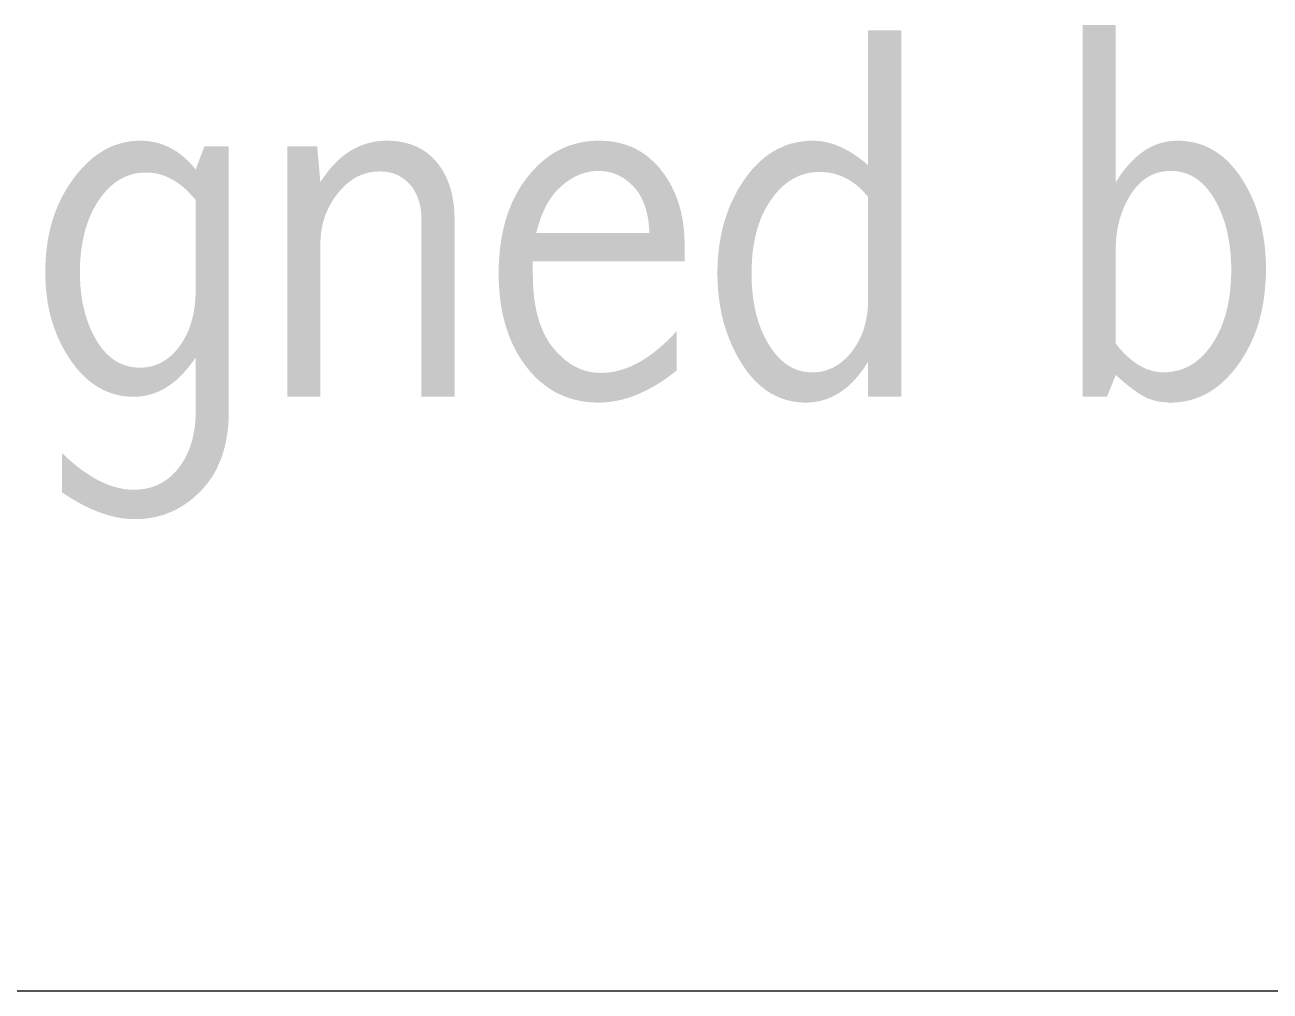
# Model space of a CAD drawing. Header units: millimetres. Extents: x -748 to -601, y -77 to -13.
# Drawn here: x -658.19 to -646.16, y -77.07 to -67.74 of the extents above; entities that cross this region are included whole.
import ezdxf

# ---------------------------------------------------------------- set-up
doc = ezdxf.new("R2010")
doc.units = ezdxf.units.MM
doc.header["$MEASUREMENT"] = 0
doc.layers.add('Cut', color=178, linetype='Continuous', true_color=0x000000)
doc.layers.add('Raster', color=178, linetype='Continuous', true_color=0x000000)

msp = doc.modelspace()

# ---------------------------------------------------------------- hatches: boundary and pattern name
at = {"layer": 'Raster', "true_color": 0x1c1c1b, "extrusion": (0, 0, -1)}
h = msp.add_hatch(color=179, dxfattribs=at)
h.paths.add_polyline_path([(650.042, -67.797), (649.722, -67.797), (649.722, -67.797), (649.722, -71.334), (649.722, -71.334), (650.042, -71.334), (650.042, -71.334), (650.042, -70.995), (650.057, -71.019), (650.072, -71.042), (650.087, -71.065), (650.103, -71.087), (650.119, -71.108), (650.136, -71.129), (650.152, -71.149), (650.169, -71.168), (650.186, -71.186), (650.203, -71.203), (650.221, -71.22), (650.238, -71.236), (650.257, -71.251), (650.275, -71.265), (650.293, -71.278), (650.312, -71.291), (650.331, -71.303), (650.341, -71.309), (650.35, -71.314), (650.36, -71.32), (650.37, -71.325), (650.38, -71.33), (650.39, -71.334), (650.399, -71.339), (650.409, -71.343), (650.419, -71.347), (650.43, -71.351), (650.44, -71.355), (650.45, -71.359), (650.46, -71.362), (650.471, -71.365), (650.481, -71.368), (650.491, -71.371), (650.502, -71.374), (650.512, -71.376), (650.523, -71.378), (650.534, -71.38), (650.544, -71.382), (650.555, -71.384), (650.566, -71.385), (650.577, -71.387), (650.588, -71.388), (650.599, -71.388), (650.61, -71.389), (650.621, -71.39), (650.644, -71.39), (650.667, -71.39), (650.691, -71.389), (650.714, -71.387), (650.737, -71.384), (650.759, -71.381), (650.781, -71.377), (650.803, -71.372), (650.825, -71.367), (650.836, -71.364), (650.847, -71.36), (650.857, -71.357), (650.868, -71.353), (650.878, -71.35), (650.889, -71.346), (650.899, -71.342), (650.909, -71.337), (650.919, -71.333), (650.929, -71.328), (650.939, -71.323), (650.949, -71.318), (650.969, -71.308), (650.989, -71.297), (651.008, -71.284), (651.027, -71.272), (651.045, -71.258), (651.063, -71.244), (651.081, -71.229), (651.099, -71.213), (651.117, -71.197), (651.134, -71.18), (651.151, -71.162), (651.167, -71.143), (651.184, -71.124), (651.2, -71.104), (651.215, -71.083), (651.231, -71.061), (651.246, -71.039), (651.261, -71.016), (651.275, -70.993), (651.29, -70.969), (651.303, -70.945), (651.316, -70.921), (651.329, -70.896), (651.341, -70.872), (651.353, -70.847), (651.364, -70.821), (651.375, -70.796), (651.386, -70.77), (651.395, -70.744), (651.405, -70.718), (651.414, -70.692), (651.422, -70.665), (651.431, -70.638), (651.438, -70.611), (651.445, -70.584), (651.452, -70.556), (651.458, -70.529), (651.464, -70.501), (651.474, -70.444), (651.482, -70.386), (651.489, -70.327), (651.493, -70.267), (651.496, -70.207), (651.497, -70.145), (651.496, -70.079), (651.493, -70.014), (651.488, -69.951), (651.481, -69.889), (651.477, -69.858), (651.472, -69.827), (651.466, -69.797), (651.461, -69.768), (651.454, -69.738), (651.447, -69.709), (651.44, -69.68), (651.432, -69.652), (651.424, -69.624), (651.415, -69.596), (651.405, -69.568), (651.395, -69.541), (651.385, -69.514), (651.374, -69.487), (651.363, -69.461), (651.351, -69.435), (651.338, -69.409), (651.325, -69.383), (651.312, -69.358), (651.298, -69.333), (651.283, -69.309), (651.268, -69.285), (651.253, -69.261), (651.237, -69.237), (651.22, -69.214), (651.204, -69.192), (651.187, -69.17), (651.17, -69.149), (651.152, -69.129), (651.134, -69.11), (651.116, -69.091), (651.098, -69.073), (651.079, -69.056), (651.06, -69.039), (651.041, -69.023), (651.022, -69.008), (651.002, -68.994), (650.982, -68.981), (650.962, -68.968), (650.941, -68.956), (650.92, -68.944), (650.899, -68.934), (650.878, -68.924), (650.856, -68.915), (650.834, -68.906), (650.812, -68.898), (650.79, -68.891), (650.767, -68.885), (650.744, -68.88), (650.721, -68.875), (650.697, -68.871), (650.673, -68.868), (650.649, -68.865), (650.625, -68.863), (650.6, -68.862), (650.575, -68.862), (650.559, -68.862), (650.543, -68.863), (650.526, -68.864), (650.51, -68.865), (650.494, -68.867), (650.477, -68.87), (650.461, -68.873), (650.444, -68.876), (650.428, -68.88), (650.412, -68.885), (650.395, -68.889), (650.379, -68.895), (650.362, -68.9), (650.345, -68.906), (650.329, -68.913), (650.312, -68.92), (650.295, -68.928), (650.279, -68.936), (650.262, -68.944), (650.245, -68.953), (650.228, -68.962), (650.212, -68.972), (650.195, -68.983), (650.178, -68.994), (650.161, -69.005), (650.144, -69.017), (650.11, -69.042), (650.076, -69.069), (650.042, -69.097), (650.042, -69.097)], flags=0)
h.paths.add_polyline_path([(650.042, -69.404), (650.054, -69.389), (650.067, -69.375), (650.079, -69.361), (650.092, -69.347), (650.105, -69.334), (650.118, -69.322), (650.131, -69.31), (650.145, -69.298), (650.158, -69.287), (650.172, -69.277), (650.186, -69.266), (650.2, -69.257), (650.214, -69.248), (650.228, -69.239), (650.243, -69.231), (650.257, -69.223), (650.272, -69.216), (650.287, -69.209), (650.301, -69.203), (650.317, -69.197), (650.332, -69.192), (650.347, -69.187), (650.363, -69.182), (650.379, -69.178), (650.395, -69.175), (650.411, -69.172), (650.427, -69.169), (650.443, -69.167), (650.46, -69.166), (650.477, -69.164), (650.494, -69.164), (650.511, -69.163), (650.528, -69.164), (650.545, -69.165), (650.563, -69.166), (650.58, -69.168), (650.596, -69.17), (650.613, -69.173), (650.629, -69.176), (650.646, -69.18), (650.662, -69.185), (650.677, -69.19), (650.693, -69.195), (650.709, -69.201), (650.724, -69.208), (650.739, -69.215), (650.754, -69.223), (650.769, -69.231), (650.783, -69.239), (650.798, -69.249), (650.812, -69.258), (650.826, -69.269), (650.84, -69.279), (650.853, -69.291), (650.867, -69.302), (650.88, -69.315), (650.893, -69.328), (650.906, -69.341), (650.919, -69.355), (650.931, -69.369), (650.944, -69.384), (650.956, -69.4), (650.968, -69.416), (650.98, -69.432), (650.991, -69.449), (651.003, -69.467), (651.013, -69.484), (651.024, -69.502), (651.034, -69.521), (651.044, -69.539), (651.053, -69.558), (651.062, -69.578), (651.071, -69.597), (651.079, -69.617), (651.087, -69.638), (651.094, -69.658), (651.101, -69.679), (651.108, -69.701), (651.114, -69.722), (651.121, -69.744), (651.126, -69.767), (651.132, -69.789), (651.136, -69.812), (651.141, -69.836), (651.149, -69.883), (651.156, -69.933), (651.161, -69.983), (651.164, -70.035), (651.167, -70.088), (651.167, -70.142), (651.167, -70.194), (651.165, -70.244), (651.162, -70.293), (651.157, -70.34), (651.151, -70.387), (651.144, -70.433), (651.136, -70.477), (651.126, -70.52), (651.121, -70.542), (651.115, -70.563), (651.109, -70.583), (651.103, -70.604), (651.096, -70.624), (651.09, -70.644), (651.082, -70.663), (651.075, -70.683), (651.067, -70.702), (651.059, -70.72), (651.05, -70.739), (651.041, -70.757), (651.032, -70.775), (651.023, -70.793), (651.013, -70.81), (651.003, -70.827), (650.992, -70.844), (650.982, -70.86), (650.971, -70.876), (650.96, -70.891), (650.949, -70.905), (650.938, -70.919), (650.926, -70.933), (650.915, -70.946), (650.903, -70.958), (650.891, -70.97), (650.879, -70.982), (650.866, -70.993), (650.854, -71.003), (650.841, -71.013), (650.828, -71.022), (650.815, -71.031), (650.808, -71.035), (650.802, -71.039), (650.795, -71.043), (650.788, -71.047), (650.782, -71.05), (650.775, -71.054), (650.768, -71.057), (650.761, -71.06), (650.754, -71.063), (650.747, -71.066), (650.74, -71.069), (650.733, -71.072), (650.726, -71.075), (650.719, -71.077), (650.711, -71.079), (650.704, -71.082), (650.697, -71.084), (650.689, -71.086), (650.682, -71.087), (650.675, -71.089), (650.667, -71.091), (650.659, -71.092), (650.652, -71.093), (650.644, -71.094), (650.637, -71.095), (650.629, -71.096), (650.613, -71.097), (650.598, -71.098), (650.582, -71.099), (650.568, -71.098), (650.554, -71.098), (650.54, -71.097), (650.526, -71.095), (650.513, -71.094), (650.499, -71.092), (650.486, -71.089), (650.473, -71.086), (650.46, -71.083), (650.447, -71.079), (650.435, -71.075), (650.422, -71.07), (650.41, -71.066), (650.397, -71.06), (650.385, -71.055), (650.373, -71.049), (650.361, -71.042), (650.349, -71.035), (650.338, -71.028), (650.326, -71.02), (650.315, -71.012), (650.304, -71.004), (650.293, -70.995), (650.282, -70.986), (650.271, -70.976), (650.26, -70.966), (650.25, -70.956), (650.239, -70.945), (650.229, -70.934), (650.219, -70.923), (650.209, -70.911), (650.199, -70.898), (650.189, -70.886), (650.18, -70.873), (650.171, -70.86), (650.162, -70.846), (650.153, -70.833), (650.145, -70.819), (650.137, -70.805), (650.13, -70.791), (650.123, -70.777), (650.116, -70.763), (650.109, -70.748), (650.103, -70.733), (650.097, -70.718), (650.091, -70.703), (650.086, -70.687), (650.081, -70.671), (650.076, -70.655), (650.072, -70.639), (650.068, -70.623), (650.064, -70.606), (650.06, -70.589), (650.057, -70.572), (650.054, -70.555), (650.051, -70.538), (650.049, -70.52), (650.047, -70.502), (650.045, -70.484), (650.044, -70.466), (650.042, -70.429), (650.042, -70.391), (650.042, -70.391)], flags=0)
h = msp.add_hatch(color=179, dxfattribs=at)
h.paths.add_polyline_path([(647.65, -67.743), (647.65, -69.265), (647.635, -69.24), (647.619, -69.216), (647.603, -69.193), (647.588, -69.17), (647.571, -69.149), (647.555, -69.128), (647.538, -69.108), (647.522, -69.089), (647.505, -69.07), (647.487, -69.052), (647.47, -69.035), (647.452, -69.019), (647.434, -69.004), (647.416, -68.989), (647.398, -68.976), (647.379, -68.963), (647.36, -68.95), (647.351, -68.944), (647.341, -68.939), (647.332, -68.933), (647.322, -68.928), (647.313, -68.923), (647.303, -68.918), (647.293, -68.914), (647.283, -68.909), (647.274, -68.905), (647.264, -68.901), (647.254, -68.897), (647.244, -68.894), (647.234, -68.89), (647.224, -68.887), (647.213, -68.884), (647.203, -68.881), (647.193, -68.878), (647.183, -68.876), (647.172, -68.874), (647.162, -68.872), (647.151, -68.87), (647.141, -68.868), (647.13, -68.867), (647.12, -68.865), (647.109, -68.864), (647.098, -68.863), (647.088, -68.863), (647.077, -68.862), (647.066, -68.862), (647.055, -68.862), (647.031, -68.862), (647.008, -68.863), (646.985, -68.865), (646.962, -68.867), (646.939, -68.871), (646.917, -68.874), (646.895, -68.879), (646.873, -68.884), (646.852, -68.89), (646.83, -68.897), (646.81, -68.904), (646.789, -68.913), (646.769, -68.921), (646.748, -68.931), (646.729, -68.941), (646.709, -68.952), (646.69, -68.964), (646.671, -68.976), (646.652, -68.989), (646.634, -69.003), (646.616, -69.017), (646.598, -69.033), (646.581, -69.048), (646.564, -69.065), (646.547, -69.082), (646.53, -69.1), (646.514, -69.119), (646.498, -69.138), (646.482, -69.158), (646.466, -69.179), (646.451, -69.201), (646.436, -69.223), (646.422, -69.246), (646.407, -69.269), (646.394, -69.292), (646.381, -69.316), (646.368, -69.34), (646.356, -69.364), (646.344, -69.388), (646.333, -69.413), (646.322, -69.438), (646.311, -69.464), (646.301, -69.489), (646.292, -69.515), (646.283, -69.542), (646.274, -69.568), (646.266, -69.595), (646.259, -69.622), (646.251, -69.65), (646.245, -69.677), (646.238, -69.705), (646.233, -69.734), (646.223, -69.791), (646.214, -69.85), (646.208, -69.91), (646.203, -69.971), (646.2, -70.033), (646.199, -70.097), (646.2, -70.165), (646.204, -70.233), (646.209, -70.298), (646.216, -70.363), (646.22, -70.394), (646.225, -70.426), (646.231, -70.457), (646.237, -70.487), (646.243, -70.517), (646.25, -70.547), (646.258, -70.577), (646.266, -70.606), (646.274, -70.634), (646.284, -70.663), (646.293, -70.691), (646.303, -70.718), (646.314, -70.746), (646.325, -70.772), (646.337, -70.799), (646.349, -70.825), (646.362, -70.851), (646.375, -70.876), (646.389, -70.901), (646.403, -70.926), (646.418, -70.95), (646.433, -70.974), (646.449, -70.998), (646.465, -71.021), (646.482, -71.044), (646.499, -71.066), (646.516, -71.087), (646.534, -71.108), (646.551, -71.128), (646.569, -71.147), (646.587, -71.165), (646.606, -71.183), (646.624, -71.2), (646.643, -71.216), (646.662, -71.231), (646.682, -71.246), (646.701, -71.26), (646.721, -71.273), (646.741, -71.286), (646.761, -71.298), (646.782, -71.309), (646.803, -71.319), (646.824, -71.329), (646.845, -71.338), (646.866, -71.346), (646.888, -71.354), (646.91, -71.361), (646.932, -71.367), (646.955, -71.372), (646.977, -71.377), (647, -71.381), (647.023, -71.384), (647.047, -71.387), (647.07, -71.389), (647.094, -71.39), (647.118, -71.39), (647.137, -71.39), (647.154, -71.389), (647.172, -71.388), (647.189, -71.386), (647.206, -71.385), (647.223, -71.382), (647.239, -71.379), (647.255, -71.376), (647.271, -71.372), (647.287, -71.368), (647.302, -71.363), (647.317, -71.358), (647.331, -71.353), (647.345, -71.347), (647.359, -71.34), (647.366, -71.337), (647.373, -71.334), (647.387, -71.326), (647.401, -71.318), (647.415, -71.309), (647.431, -71.299), (647.446, -71.289), (647.462, -71.278), (647.496, -71.253), (647.532, -71.225), (647.569, -71.194), (647.609, -71.16), (647.65, -71.124), (647.65, -71.124), (647.734, -71.334), (647.734, -71.334), (647.97, -71.334), (647.97, -71.334), (647.97, -67.743), (647.97, -67.743)], flags=0)
h.paths.add_polyline_path([(647.65, -70.821), (647.636, -70.838), (647.623, -70.855), (647.609, -70.871), (647.595, -70.886), (647.581, -70.901), (647.568, -70.915), (647.554, -70.929), (647.54, -70.942), (647.526, -70.955), (647.512, -70.967), (647.497, -70.978), (647.483, -70.989), (647.469, -71), (647.455, -71.01), (647.441, -71.02), (647.426, -71.029), (647.412, -71.037), (647.397, -71.045), (647.383, -71.052), (647.368, -71.059), (647.354, -71.066), (647.339, -71.071), (647.324, -71.076), (647.309, -71.081), (647.302, -71.083), (647.295, -71.085), (647.287, -71.087), (647.28, -71.089), (647.272, -71.09), (647.265, -71.092), (647.257, -71.093), (647.25, -71.094), (647.242, -71.095), (647.235, -71.096), (647.227, -71.097), (647.22, -71.097), (647.212, -71.098), (647.205, -71.098), (647.197, -71.098), (647.19, -71.099), (647.172, -71.098), (647.154, -71.097), (647.136, -71.096), (647.119, -71.094), (647.102, -71.092), (647.085, -71.089), (647.068, -71.085), (647.052, -71.081), (647.036, -71.077), (647.02, -71.072), (647.004, -71.066), (646.988, -71.06), (646.973, -71.053), (646.957, -71.046), (646.942, -71.038), (646.927, -71.03), (646.913, -71.021), (646.898, -71.012), (646.884, -71.002), (646.87, -70.991), (646.856, -70.98), (646.843, -70.969), (646.829, -70.957), (646.816, -70.944), (646.803, -70.931), (646.79, -70.917), (646.778, -70.903), (646.765, -70.888), (646.753, -70.873), (646.741, -70.857), (646.729, -70.841), (646.718, -70.824), (646.706, -70.807), (646.696, -70.789), (646.685, -70.771), (646.675, -70.753), (646.665, -70.734), (646.655, -70.715), (646.646, -70.696), (646.637, -70.676), (646.629, -70.656), (646.621, -70.636), (646.613, -70.615), (646.606, -70.594), (646.599, -70.573), (646.592, -70.552), (646.586, -70.53), (646.58, -70.507), (646.575, -70.485), (646.569, -70.462), (646.56, -70.415), (646.552, -70.367), (646.546, -70.318), (646.541, -70.267), (646.537, -70.215), (646.535, -70.162), (646.534, -70.107), (646.535, -70.058), (646.537, -70.009), (646.54, -69.962), (646.544, -69.915), (646.55, -69.869), (646.557, -69.825), (646.565, -69.781), (646.574, -69.738), (646.585, -69.696), (646.596, -69.656), (646.603, -69.635), (646.61, -69.616), (646.617, -69.596), (646.624, -69.577), (646.631, -69.558), (646.639, -69.539), (646.648, -69.52), (646.656, -69.502), (646.665, -69.483), (646.674, -69.466), (646.684, -69.448), (646.694, -69.43), (646.704, -69.413), (646.714, -69.397), (646.724, -69.381), (646.735, -69.366), (646.746, -69.351), (646.757, -69.336), (646.768, -69.323), (646.78, -69.309), (646.792, -69.297), (646.804, -69.284), (646.816, -69.273), (646.828, -69.262), (646.841, -69.251), (646.853, -69.241), (646.866, -69.232), (646.873, -69.227), (646.88, -69.223), (646.886, -69.219), (646.893, -69.214), (646.9, -69.21), (646.907, -69.207), (646.913, -69.203), (646.92, -69.199), (646.927, -69.196), (646.934, -69.192), (646.941, -69.189), (646.949, -69.186), (646.956, -69.183), (646.963, -69.181), (646.97, -69.178), (646.978, -69.175), (646.985, -69.173), (646.992, -69.171), (647, -69.169), (647.008, -69.167), (647.015, -69.165), (647.023, -69.163), (647.03, -69.162), (647.038, -69.16), (647.046, -69.159), (647.054, -69.158), (647.062, -69.157), (647.07, -69.156), (647.086, -69.155), (647.102, -69.154), (647.119, -69.153), (647.134, -69.154), (647.148, -69.154), (647.163, -69.155), (647.177, -69.157), (647.192, -69.159), (647.206, -69.161), (647.219, -69.164), (647.233, -69.168), (647.246, -69.171), (647.26, -69.176), (647.273, -69.18), (647.286, -69.185), (647.298, -69.191), (647.311, -69.197), (647.323, -69.203), (647.335, -69.21), (647.347, -69.218), (647.359, -69.225), (647.371, -69.234), (647.382, -69.242), (647.393, -69.251), (647.404, -69.261), (647.415, -69.271), (647.426, -69.281), (647.436, -69.292), (647.447, -69.304), (647.457, -69.315), (647.467, -69.328), (647.476, -69.34), (647.486, -69.353), (647.495, -69.367), (647.505, -69.381), (647.514, -69.395), (647.522, -69.41), (647.531, -69.424), (647.539, -69.439), (647.547, -69.454), (647.554, -69.469), (647.561, -69.484), (647.568, -69.5), (647.575, -69.515), (647.581, -69.531), (647.587, -69.547), (647.593, -69.563), (647.599, -69.579), (647.604, -69.595), (647.609, -69.611), (647.614, -69.628), (647.618, -69.645), (647.622, -69.662), (647.626, -69.679), (647.63, -69.696), (647.636, -69.731), (647.641, -69.766), (647.645, -69.802), (647.648, -69.839), (647.649, -69.876), (647.65, -69.914), (647.65, -69.914)], flags=0)
h = msp.add_hatch(color=179, dxfattribs=at)
h.paths.add_polyline_path([(656.453, -68.917), (656.217, -68.917), (656.217, -68.918), (656.217, -71.474), (656.218, -71.534), (656.219, -71.564), (656.221, -71.593), (656.223, -71.622), (656.226, -71.65), (656.23, -71.678), (656.233, -71.705), (656.238, -71.732), (656.243, -71.759), (656.248, -71.785), (656.254, -71.811), (656.261, -71.836), (656.268, -71.861), (656.275, -71.886), (656.283, -71.91), (656.292, -71.934), (656.301, -71.957), (656.311, -71.98), (656.321, -72.002), (656.331, -72.025), (656.343, -72.046), (656.354, -72.067), (656.366, -72.088), (656.379, -72.109), (656.392, -72.129), (656.406, -72.148), (656.421, -72.167), (656.435, -72.186), (656.451, -72.204), (656.467, -72.222), (656.483, -72.24), (656.5, -72.257), (656.517, -72.273), (656.534, -72.289), (656.551, -72.305), (656.569, -72.319), (656.587, -72.334), (656.605, -72.348), (656.623, -72.361), (656.641, -72.373), (656.66, -72.386), (656.679, -72.397), (656.698, -72.408), (656.717, -72.419), (656.736, -72.429), (656.756, -72.438), (656.776, -72.447), (656.796, -72.455), (656.816, -72.463), (656.837, -72.471), (656.857, -72.477), (656.878, -72.483), (656.899, -72.489), (656.921, -72.494), (656.942, -72.499), (656.964, -72.503), (656.986, -72.506), (657.008, -72.509), (657.031, -72.512), (657.053, -72.514), (657.076, -72.515), (657.099, -72.516), (657.122, -72.516), (657.143, -72.516), (657.163, -72.515), (657.184, -72.514), (657.205, -72.512), (657.226, -72.51), (657.247, -72.507), (657.268, -72.504), (657.289, -72.5), (657.31, -72.496), (657.331, -72.491), (657.353, -72.486), (657.375, -72.48), (657.396, -72.473), (657.418, -72.467), (657.44, -72.459), (657.462, -72.451), (657.484, -72.443), (657.506, -72.434), (657.528, -72.425), (657.551, -72.415), (657.596, -72.394), (657.641, -72.371), (657.687, -72.345), (657.733, -72.318), (657.78, -72.289), (657.827, -72.258), (657.827, -72.258), (657.827, -71.879), (657.781, -71.922), (657.736, -71.962), (657.691, -71.999), (657.668, -72.017), (657.646, -72.034), (657.624, -72.05), (657.601, -72.065), (657.579, -72.08), (657.557, -72.094), (657.535, -72.108), (657.514, -72.121), (657.492, -72.133), (657.47, -72.144), (657.449, -72.155), (657.427, -72.165), (657.406, -72.174), (657.384, -72.183), (657.363, -72.19), (657.342, -72.198), (657.321, -72.204), (657.3, -72.21), (657.279, -72.215), (657.258, -72.22), (657.237, -72.224), (657.216, -72.227), (657.196, -72.229), (657.175, -72.231), (657.155, -72.232), (657.135, -72.232), (657.118, -72.232), (657.101, -72.231), (657.085, -72.23), (657.069, -72.229), (657.053, -72.227), (657.038, -72.225), (657.022, -72.222), (657.007, -72.219), (656.992, -72.215), (656.977, -72.212), (656.962, -72.207), (656.948, -72.202), (656.934, -72.197), (656.919, -72.192), (656.906, -72.186), (656.892, -72.179), (656.879, -72.173), (656.865, -72.165), (656.852, -72.158), (656.839, -72.15), (656.827, -72.141), (656.814, -72.133), (656.802, -72.123), (656.79, -72.114), (656.778, -72.104), (656.767, -72.093), (656.755, -72.082), (656.744, -72.071), (656.733, -72.059), (656.722, -72.047), (656.712, -72.034), (656.701, -72.022), (656.691, -72.008), (656.681, -71.995), (656.672, -71.981), (656.663, -71.967), (656.654, -71.953), (656.645, -71.938), (656.637, -71.923), (656.629, -71.908), (656.622, -71.893), (656.614, -71.878), (656.607, -71.862), (656.601, -71.846), (656.595, -71.83), (656.589, -71.813), (656.583, -71.796), (656.578, -71.779), (656.573, -71.762), (656.568, -71.745), (656.564, -71.727), (656.56, -71.709), (656.556, -71.691), (656.552, -71.672), (656.549, -71.654), (656.547, -71.635), (656.544, -71.615), (656.542, -71.596), (656.539, -71.556), (656.537, -71.515), (656.536, -71.474), (656.536, -71.474), (656.536, -70.954), (656.552, -70.977), (656.568, -71), (656.585, -71.022), (656.601, -71.043), (656.618, -71.064), (656.635, -71.083), (656.652, -71.102), (656.669, -71.12), (656.686, -71.138), (656.704, -71.155), (656.721, -71.171), (656.739, -71.186), (656.757, -71.2), (656.776, -71.214), (656.794, -71.227), (656.813, -71.239), (656.831, -71.251), (656.85, -71.262), (656.87, -71.272), (656.889, -71.281), (656.899, -71.285), (656.908, -71.289), (656.918, -71.293), (656.928, -71.297), (656.938, -71.301), (656.948, -71.304), (656.958, -71.308), (656.968, -71.311), (656.978, -71.313), (656.988, -71.316), (656.998, -71.319), (657.009, -71.321), (657.019, -71.323), (657.029, -71.325), (657.039, -71.327), (657.05, -71.328), (657.06, -71.33), (657.071, -71.331), (657.081, -71.332), (657.092, -71.333), (657.103, -71.333), (657.113, -71.334), (657.135, -71.334), (657.158, -71.334), (657.18, -71.333), (657.203, -71.331), (657.225, -71.329), (657.247, -71.326), (657.268, -71.322), (657.29, -71.317), (657.311, -71.312), (657.332, -71.306), (657.352, -71.3), (657.373, -71.292), (657.393, -71.284), (657.413, -71.276), (657.433, -71.266), (657.452, -71.256), (657.471, -71.246), (657.49, -71.234), (657.509, -71.222), (657.528, -71.209), (657.546, -71.196), (657.564, -71.182), (657.582, -71.167), (657.599, -71.151), (657.616, -71.135), (657.633, -71.118), (657.65, -71.1), (657.667, -71.082), (657.683, -71.063), (657.699, -71.043), (657.715, -71.022), (657.731, -71.001), (657.746, -70.979), (657.761, -70.957), (657.775, -70.934), (657.789, -70.912), (657.803, -70.888), (657.816, -70.865), (657.829, -70.841), (657.841, -70.817), (657.852, -70.793), (657.864, -70.769), (657.874, -70.744), (657.885, -70.719), (657.894, -70.693), (657.904, -70.668), (657.912, -70.642), (657.921, -70.616), (657.929, -70.589), (657.936, -70.563), (657.943, -70.536), (657.949, -70.509), (657.955, -70.481), (657.961, -70.453), (657.966, -70.425), (657.97, -70.397), (657.974, -70.368), (657.981, -70.31), (657.986, -70.251), (657.988, -70.191), (657.989, -70.13), (657.988, -70.064), (657.985, -69.999), (657.98, -69.936), (657.976, -69.905), (657.972, -69.874), (657.968, -69.843), (657.963, -69.813), (657.957, -69.783), (657.951, -69.754), (657.945, -69.724), (657.937, -69.695), (657.93, -69.667), (657.922, -69.638), (657.913, -69.61), (657.904, -69.583), (657.894, -69.555), (657.883, -69.528), (657.873, -69.502), (657.861, -69.475), (657.849, -69.449), (657.837, -69.424), (657.824, -69.398), (657.81, -69.373), (657.796, -69.348), (657.782, -69.324), (657.767, -69.3), (657.751, -69.276), (657.735, -69.253), (657.718, -69.229), (657.701, -69.207), (657.684, -69.185), (657.666, -69.164), (657.649, -69.143), (657.631, -69.124), (657.613, -69.105), (657.595, -69.086), (657.576, -69.069), (657.557, -69.052), (657.539, -69.036), (657.52, -69.02), (657.5, -69.005), (657.481, -68.991), (657.461, -68.978), (657.441, -68.966), (657.421, -68.954), (657.401, -68.943), (657.381, -68.932), (657.36, -68.922), (657.339, -68.913), (657.318, -68.905), (657.297, -68.898), (657.276, -68.891), (657.254, -68.885), (657.232, -68.879), (657.21, -68.875), (657.188, -68.871), (657.165, -68.867), (657.143, -68.865), (657.12, -68.863), (657.097, -68.862), (657.074, -68.862), (657.054, -68.862), (657.034, -68.863), (657.015, -68.864), (656.996, -68.866), (656.977, -68.869), (656.958, -68.872), (656.939, -68.875), (656.921, -68.879), (656.902, -68.884), (656.884, -68.889), (656.866, -68.895), (656.849, -68.901), (656.831, -68.908), (656.814, -68.915), (656.797, -68.923), (656.78, -68.932), (656.763, -68.941), (656.747, -68.95), (656.73, -68.96), (656.714, -68.971), (656.698, -68.982), (656.683, -68.994), (656.667, -69.006), (656.652, -69.019), (656.637, -69.032), (656.622, -69.046), (656.607, -69.06), (656.592, -69.075), (656.578, -69.091), (656.564, -69.107), (656.55, -69.123), (656.536, -69.141), (656.536, -69.141)], flags=0)
h.paths.add_polyline_path([(656.536, -69.435), (656.55, -69.418), (656.564, -69.402), (656.578, -69.387), (656.592, -69.372), (656.606, -69.358), (656.62, -69.344), (656.634, -69.33), (656.648, -69.318), (656.662, -69.305), (656.677, -69.294), (656.691, -69.282), (656.706, -69.272), (656.72, -69.262), (656.735, -69.252), (656.75, -69.243), (656.765, -69.235), (656.78, -69.227), (656.795, -69.219), (656.81, -69.212), (656.825, -69.206), (656.84, -69.2), (656.856, -69.194), (656.871, -69.189), (656.887, -69.185), (656.903, -69.181), (656.918, -69.178), (656.934, -69.175), (656.95, -69.173), (656.967, -69.171), (656.983, -69.17), (656.999, -69.169), (657.016, -69.169), (657.033, -69.169), (657.05, -69.17), (657.067, -69.171), (657.084, -69.173), (657.1, -69.175), (657.117, -69.178), (657.133, -69.182), (657.149, -69.186), (657.165, -69.19), (657.18, -69.195), (657.196, -69.201), (657.211, -69.207), (657.226, -69.213), (657.241, -69.221), (657.255, -69.228), (657.27, -69.236), (657.284, -69.245), (657.298, -69.255), (657.312, -69.264), (657.326, -69.275), (657.339, -69.286), (657.352, -69.297), (657.366, -69.309), (657.378, -69.321), (657.391, -69.334), (657.404, -69.348), (657.416, -69.362), (657.428, -69.376), (657.44, -69.392), (657.452, -69.407), (657.463, -69.423), (657.475, -69.44), (657.486, -69.457), (657.497, -69.475), (657.507, -69.492), (657.517, -69.51), (657.527, -69.528), (657.536, -69.547), (657.545, -69.566), (657.553, -69.585), (657.562, -69.604), (657.57, -69.624), (657.577, -69.644), (657.584, -69.664), (657.591, -69.685), (657.598, -69.706), (657.604, -69.727), (657.61, -69.749), (657.615, -69.77), (657.62, -69.793), (657.625, -69.815), (657.629, -69.838), (657.637, -69.884), (657.643, -69.931), (657.648, -69.98), (657.652, -70.029), (657.654, -70.08), (657.655, -70.132), (657.654, -70.18), (657.652, -70.227), (657.649, -70.273), (657.645, -70.318), (657.639, -70.362), (657.633, -70.405), (657.625, -70.447), (657.615, -70.488), (657.605, -70.529), (657.599, -70.548), (657.593, -70.568), (657.587, -70.587), (657.58, -70.607), (657.573, -70.625), (657.566, -70.644), (657.559, -70.663), (657.551, -70.681), (657.543, -70.699), (657.534, -70.716), (657.526, -70.734), (657.516, -70.751), (657.507, -70.768), (657.497, -70.785), (657.488, -70.802), (657.477, -70.818), (657.467, -70.833), (657.456, -70.848), (657.446, -70.862), (657.435, -70.876), (657.423, -70.889), (657.412, -70.902), (657.4, -70.915), (657.389, -70.926), (657.376, -70.938), (657.364, -70.948), (657.352, -70.958), (657.339, -70.968), (657.326, -70.977), (657.32, -70.982), (657.313, -70.986), (657.306, -70.99), (657.3, -70.994), (657.293, -70.998), (657.286, -71.002), (657.279, -71.005), (657.272, -71.009), (657.265, -71.012), (657.258, -71.015), (657.251, -71.018), (657.244, -71.021), (657.237, -71.024), (657.23, -71.027), (657.222, -71.029), (657.215, -71.032), (657.208, -71.034), (657.2, -71.036), (657.193, -71.038), (657.185, -71.04), (657.178, -71.042), (657.17, -71.043), (657.162, -71.045), (657.154, -71.046), (657.139, -71.049), (657.123, -71.05), (657.107, -71.052), (657.09, -71.053), (657.074, -71.053), (657.059, -71.053), (657.045, -71.052), (657.031, -71.051), (657.017, -71.05), (657.004, -71.048), (656.99, -71.045), (656.977, -71.043), (656.963, -71.04), (656.95, -71.036), (656.937, -71.032), (656.924, -71.028), (656.912, -71.023), (656.899, -71.018), (656.887, -71.013), (656.875, -71.007), (656.863, -71), (656.851, -70.993), (656.839, -70.986), (656.827, -70.979), (656.816, -70.971), (656.804, -70.962), (656.793, -70.953), (656.782, -70.944), (656.771, -70.934), (656.761, -70.924), (656.75, -70.914), (656.74, -70.903), (656.729, -70.892), (656.719, -70.88), (656.709, -70.868), (656.699, -70.855), (656.69, -70.842), (656.68, -70.829), (656.671, -70.815), (656.662, -70.802), (656.654, -70.788), (656.645, -70.773), (656.638, -70.759), (656.63, -70.744), (656.623, -70.729), (656.616, -70.714), (656.609, -70.699), (656.602, -70.683), (656.596, -70.667), (656.59, -70.651), (656.585, -70.634), (656.58, -70.618), (656.575, -70.601), (656.57, -70.584), (656.566, -70.566), (656.562, -70.549), (656.558, -70.531), (656.554, -70.513), (656.551, -70.494), (656.548, -70.476), (656.546, -70.457), (656.542, -70.418), (656.539, -70.379), (656.537, -70.338), (656.536, -70.297), (656.536, -70.297)], flags=0)
msp.add_hatch(color=179, dxfattribs=at).paths.add_polyline_path([(655.651, -68.917), (655.363, -68.917), (655.363, -68.917), (655.332, -69.262), (655.316, -69.238), (655.3, -69.214), (655.283, -69.191), (655.267, -69.169), (655.25, -69.147), (655.232, -69.126), (655.215, -69.106), (655.197, -69.087), (655.179, -69.069), (655.161, -69.051), (655.142, -69.034), (655.123, -69.018), (655.104, -69.003), (655.084, -68.989), (655.065, -68.975), (655.045, -68.962), (655.025, -68.95), (655.004, -68.938), (654.994, -68.933), (654.983, -68.928), (654.973, -68.923), (654.962, -68.918), (654.952, -68.914), (654.941, -68.909), (654.93, -68.905), (654.919, -68.901), (654.909, -68.897), (654.898, -68.893), (654.887, -68.89), (654.875, -68.887), (654.864, -68.884), (654.853, -68.881), (654.842, -68.878), (654.83, -68.876), (654.819, -68.874), (654.808, -68.872), (654.784, -68.868), (654.761, -68.865), (654.737, -68.863), (654.713, -68.862), (654.689, -68.862), (654.67, -68.862), (654.651, -68.863), (654.632, -68.864), (654.614, -68.865), (654.596, -68.867), (654.578, -68.869), (654.56, -68.872), (654.543, -68.875), (654.526, -68.878), (654.509, -68.882), (654.493, -68.886), (654.477, -68.891), (654.461, -68.896), (654.445, -68.902), (654.43, -68.907), (654.414, -68.914), (654.4, -68.92), (654.385, -68.928), (654.371, -68.935), (654.356, -68.943), (654.343, -68.951), (654.329, -68.96), (654.316, -68.969), (654.303, -68.979), (654.29, -68.989), (654.277, -68.999), (654.265, -69.01), (654.253, -69.021), (654.242, -69.033), (654.23, -69.045), (654.219, -69.057), (654.208, -69.07), (654.197, -69.083), (654.187, -69.096), (654.177, -69.11), (654.168, -69.124), (654.158, -69.138), (654.15, -69.153), (654.141, -69.167), (654.133, -69.182), (654.125, -69.198), (654.117, -69.213), (654.11, -69.229), (654.103, -69.245), (654.097, -69.262), (654.09, -69.278), (654.085, -69.295), (654.079, -69.312), (654.074, -69.33), (654.069, -69.348), (654.064, -69.366), (654.06, -69.384), (654.056, -69.403), (654.053, -69.421), (654.05, -69.441), (654.047, -69.46), (654.044, -69.48), (654.042, -69.5), (654.04, -69.52), (654.039, -69.54), (654.037, -69.582), (654.036, -69.625), (654.036, -69.625), (654.036, -71.334), (654.036, -71.334), (654.356, -71.334), (654.356, -71.334), (654.356, -69.625), (654.356, -69.599), (654.357, -69.586), (654.357, -69.573), (654.358, -69.56), (654.359, -69.548), (654.361, -69.536), (654.363, -69.524), (654.364, -69.512), (654.366, -69.5), (654.369, -69.489), (654.371, -69.477), (654.374, -69.466), (654.377, -69.455), (654.38, -69.444), (654.383, -69.434), (654.387, -69.423), (654.391, -69.413), (654.395, -69.402), (654.399, -69.392), (654.404, -69.383), (654.408, -69.373), (654.413, -69.363), (654.418, -69.354), (654.424, -69.345), (654.429, -69.336), (654.435, -69.327), (654.441, -69.318), (654.447, -69.31), (654.453, -69.301), (654.46, -69.293), (654.467, -69.285), (654.474, -69.277), (654.481, -69.27), (654.488, -69.263), (654.496, -69.256), (654.503, -69.249), (654.511, -69.242), (654.519, -69.236), (654.527, -69.23), (654.535, -69.224), (654.543, -69.218), (654.552, -69.213), (654.56, -69.208), (654.569, -69.203), (654.577, -69.199), (654.586, -69.194), (654.595, -69.19), (654.604, -69.186), (654.613, -69.183), (654.623, -69.179), (654.632, -69.176), (654.642, -69.173), (654.652, -69.171), (654.662, -69.168), (654.672, -69.166), (654.682, -69.164), (654.692, -69.163), (654.702, -69.161), (654.713, -69.16), (654.723, -69.159), (654.734, -69.159), (654.745, -69.158), (654.756, -69.158), (654.771, -69.159), (654.786, -69.159), (654.801, -69.16), (654.815, -69.162), (654.83, -69.164), (654.844, -69.166), (654.858, -69.168), (654.872, -69.172), (654.886, -69.175), (654.9, -69.179), (654.913, -69.183), (654.927, -69.188), (654.94, -69.193), (654.953, -69.199), (654.966, -69.205), (654.979, -69.211), (654.991, -69.218), (655.004, -69.225), (655.016, -69.233), (655.029, -69.241), (655.041, -69.25), (655.053, -69.259), (655.065, -69.268), (655.076, -69.278), (655.088, -69.288), (655.099, -69.298), (655.11, -69.309), (655.121, -69.321), (655.132, -69.332), (655.143, -69.345), (655.154, -69.357), (655.164, -69.37), (655.175, -69.384), (655.185, -69.397), (655.194, -69.41), (655.204, -69.424), (655.213, -69.438), (655.221, -69.452), (655.23, -69.466), (655.238, -69.48), (655.245, -69.494), (655.253, -69.509), (655.26, -69.523), (655.266, -69.538), (655.273, -69.553), (655.279, -69.568), (655.285, -69.583), (655.29, -69.598), (655.295, -69.613), (655.3, -69.629), (655.304, -69.644), (655.308, -69.66), (655.312, -69.676), (655.315, -69.692), (655.319, -69.708), (655.321, -69.724), (655.324, -69.741), (655.326, -69.757), (655.328, -69.774), (655.329, -69.79), (655.33, -69.807), (655.331, -69.824), (655.332, -69.841), (655.332, -69.858), (655.332, -69.858), (655.332, -71.334), (655.332, -71.334), (655.651, -71.334), (655.651, -71.334)], flags=0)
h = msp.add_hatch(color=179, dxfattribs=at)
h.paths.add_polyline_path([(651.89, -71.081), (651.938, -71.118), (651.986, -71.153), (652.034, -71.186), (652.082, -71.216), (652.106, -71.23), (652.13, -71.244), (652.154, -71.257), (652.177, -71.269), (652.201, -71.281), (652.225, -71.292), (652.248, -71.303), (652.272, -71.313), (652.295, -71.322), (652.319, -71.331), (652.342, -71.339), (652.366, -71.347), (652.389, -71.353), (652.413, -71.36), (652.436, -71.366), (652.459, -71.371), (652.483, -71.375), (652.506, -71.379), (652.529, -71.382), (652.552, -71.385), (652.575, -71.387), (652.598, -71.389), (652.622, -71.39), (652.645, -71.39), (652.671, -71.39), (652.698, -71.389), (652.724, -71.387), (652.75, -71.385), (652.775, -71.382), (652.801, -71.378), (652.826, -71.373), (652.85, -71.368), (652.874, -71.363), (652.898, -71.356), (652.922, -71.349), (652.945, -71.341), (652.968, -71.333), (652.991, -71.324), (653.013, -71.314), (653.035, -71.304), (653.057, -71.292), (653.078, -71.281), (653.099, -71.268), (653.12, -71.255), (653.14, -71.241), (653.16, -71.227), (653.18, -71.211), (653.199, -71.195), (653.219, -71.179), (653.237, -71.162), (653.256, -71.144), (653.274, -71.125), (653.292, -71.106), (653.309, -71.086), (653.326, -71.065), (653.343, -71.044), (653.359, -71.022), (653.375, -71), (653.391, -70.977), (653.406, -70.954), (653.42, -70.931), (653.434, -70.907), (653.447, -70.883), (653.46, -70.858), (653.472, -70.833), (653.484, -70.807), (653.495, -70.781), (653.506, -70.755), (653.516, -70.728), (653.525, -70.701), (653.534, -70.674), (653.543, -70.646), (653.551, -70.617), (653.559, -70.588), (653.566, -70.559), (653.572, -70.53), (653.578, -70.5), (653.584, -70.469), (653.589, -70.438), (653.593, -70.407), (653.597, -70.375), (653.6, -70.343), (653.606, -70.278), (653.609, -70.211), (653.61, -70.142), (653.609, -70.072), (653.605, -70.003), (653.6, -69.935), (653.597, -69.902), (653.592, -69.87), (653.588, -69.837), (653.583, -69.806), (653.577, -69.774), (653.571, -69.744), (653.564, -69.713), (653.557, -69.683), (653.549, -69.653), (653.541, -69.624), (653.532, -69.595), (653.523, -69.567), (653.513, -69.539), (653.502, -69.512), (653.491, -69.485), (653.48, -69.458), (653.468, -69.432), (653.455, -69.406), (653.442, -69.381), (653.428, -69.356), (653.414, -69.332), (653.399, -69.307), (653.384, -69.284), (653.368, -69.261), (653.351, -69.238), (653.335, -69.216), (653.317, -69.194), (653.3, -69.173), (653.282, -69.152), (653.263, -69.133), (653.245, -69.114), (653.226, -69.095), (653.207, -69.078), (653.188, -69.061), (653.168, -69.045), (653.148, -69.029), (653.128, -69.014), (653.108, -69), (653.087, -68.986), (653.066, -68.974), (653.045, -68.962), (653.023, -68.95), (653.001, -68.939), (652.979, -68.929), (652.956, -68.92), (652.934, -68.911), (652.911, -68.904), (652.887, -68.896), (652.864, -68.89), (652.84, -68.884), (652.816, -68.879), (652.791, -68.874), (652.766, -68.87), (652.741, -68.867), (652.716, -68.865), (652.691, -68.863), (652.665, -68.862), (652.638, -68.862), (652.615, -68.862), (652.592, -68.863), (652.57, -68.864), (652.548, -68.866), (652.526, -68.869), (652.504, -68.872), (652.482, -68.875), (652.461, -68.88), (652.44, -68.884), (652.42, -68.89), (652.399, -68.895), (652.379, -68.902), (652.36, -68.909), (652.34, -68.916), (652.321, -68.924), (652.302, -68.933), (652.284, -68.942), (652.266, -68.952), (652.248, -68.962), (652.23, -68.973), (652.212, -68.985), (652.195, -68.997), (652.178, -69.009), (652.162, -69.022), (652.146, -69.036), (652.13, -69.05), (652.114, -69.065), (652.099, -69.08), (652.083, -69.096), (652.069, -69.112), (652.054, -69.129), (652.04, -69.147), (652.026, -69.165), (652.012, -69.183), (651.999, -69.202), (651.987, -69.221), (651.975, -69.24), (651.963, -69.259), (651.952, -69.279), (651.941, -69.299), (651.931, -69.32), (651.921, -69.34), (651.911, -69.361), (651.902, -69.382), (651.894, -69.404), (651.886, -69.426), (651.878, -69.448), (651.871, -69.47), (651.864, -69.493), (651.857, -69.516), (651.851, -69.539), (651.846, -69.563), (651.841, -69.587), (651.836, -69.611), (651.832, -69.635), (651.828, -69.66), (651.825, -69.685), (651.822, -69.71), (651.82, -69.736), (651.818, -69.762), (651.815, -69.815), (651.814, -69.868), (651.814, -69.868), (651.814, -70.026), (651.814, -70.026), (653.28, -70.026), (653.28, -70.026), (653.28, -70.15), (653.279, -70.208), (653.277, -70.264), (653.273, -70.319), (653.268, -70.372), (653.261, -70.422), (653.257, -70.447), (653.252, -70.471), (653.248, -70.495), (653.242, -70.519), (653.237, -70.542), (653.231, -70.564), (653.224, -70.586), (653.218, -70.608), (653.211, -70.629), (653.203, -70.65), (653.195, -70.67), (653.187, -70.69), (653.178, -70.709), (653.169, -70.728), (653.16, -70.746), (653.15, -70.764), (653.14, -70.782), (653.13, -70.799), (653.119, -70.815), (653.107, -70.832), (653.096, -70.847), (653.084, -70.863), (653.071, -70.877), (653.059, -70.892), (653.046, -70.906), (653.033, -70.919), (653.02, -70.932), (653.007, -70.944), (652.994, -70.956), (652.981, -70.968), (652.968, -70.979), (652.954, -70.99), (652.94, -71), (652.927, -71.009), (652.913, -71.019), (652.899, -71.027), (652.884, -71.036), (652.87, -71.043), (652.856, -71.051), (652.841, -71.058), (652.826, -71.064), (652.812, -71.07), (652.797, -71.075), (652.781, -71.08), (652.766, -71.085), (652.751, -71.089), (652.735, -71.092), (652.72, -71.095), (652.704, -71.098), (652.688, -71.1), (652.672, -71.102), (652.656, -71.103), (652.64, -71.103), (652.623, -71.104), (652.6, -71.103), (652.578, -71.102), (652.555, -71.1), (652.532, -71.097), (652.509, -71.094), (652.486, -71.09), (652.463, -71.084), (652.44, -71.078), (652.418, -71.072), (652.395, -71.064), (652.372, -71.056), (652.349, -71.047), (652.326, -71.037), (652.303, -71.026), (652.28, -71.015), (652.257, -71.003), (652.234, -70.99), (652.212, -70.976), (652.189, -70.961), (652.166, -70.946), (652.143, -70.93), (652.12, -70.913), (652.097, -70.895), (652.074, -70.877), (652.051, -70.857), (652.028, -70.837), (652.005, -70.816), (651.982, -70.795), (651.936, -70.749), (651.89, -70.7), (651.89, -70.7)], flags=0)
h.paths.add_polyline_path([(652.154, -69.754), (652.156, -69.717), (652.159, -69.682), (652.162, -69.647), (652.165, -69.63), (652.167, -69.614), (652.17, -69.597), (652.173, -69.581), (652.177, -69.566), (652.18, -69.55), (652.184, -69.535), (652.189, -69.52), (652.193, -69.506), (652.198, -69.491), (652.203, -69.477), (652.208, -69.464), (652.213, -69.45), (652.219, -69.437), (652.225, -69.425), (652.231, -69.412), (652.238, -69.4), (652.245, -69.388), (652.252, -69.376), (652.259, -69.365), (652.267, -69.354), (652.274, -69.343), (652.283, -69.333), (652.291, -69.323), (652.299, -69.313), (652.308, -69.304), (652.317, -69.294), (652.327, -69.285), (652.336, -69.277), (652.345, -69.268), (652.355, -69.26), (652.364, -69.253), (652.374, -69.245), (652.383, -69.238), (652.393, -69.231), (652.403, -69.224), (652.413, -69.218), (652.423, -69.212), (652.433, -69.206), (652.444, -69.201), (652.454, -69.196), (652.465, -69.191), (652.475, -69.186), (652.486, -69.182), (652.497, -69.178), (652.507, -69.175), (652.518, -69.171), (652.529, -69.168), (652.541, -69.165), (652.552, -69.163), (652.563, -69.161), (652.574, -69.159), (652.586, -69.157), (652.598, -69.156), (652.609, -69.155), (652.621, -69.154), (652.633, -69.154), (652.645, -69.153), (652.657, -69.154), (652.669, -69.154), (652.681, -69.155), (652.693, -69.156), (652.705, -69.157), (652.717, -69.159), (652.729, -69.161), (652.741, -69.163), (652.752, -69.165), (652.764, -69.168), (652.776, -69.171), (652.787, -69.175), (652.799, -69.178), (652.81, -69.182), (652.822, -69.186), (652.833, -69.191), (652.844, -69.196), (652.856, -69.201), (652.867, -69.206), (652.878, -69.212), (652.889, -69.218), (652.9, -69.224), (652.911, -69.231), (652.922, -69.238), (652.933, -69.245), (652.944, -69.253), (652.955, -69.26), (652.965, -69.268), (652.976, -69.277), (652.987, -69.285), (652.997, -69.294), (653.008, -69.304), (653.018, -69.313), (653.029, -69.323), (653.039, -69.333), (653.048, -69.343), (653.058, -69.354), (653.068, -69.365), (653.077, -69.376), (653.086, -69.388), (653.095, -69.4), (653.104, -69.412), (653.112, -69.425), (653.12, -69.437), (653.129, -69.45), (653.136, -69.464), (653.144, -69.477), (653.152, -69.491), (653.159, -69.506), (653.166, -69.52), (653.173, -69.535), (653.18, -69.55), (653.193, -69.581), (653.206, -69.614), (653.217, -69.647), (653.228, -69.682), (653.238, -69.717), (653.247, -69.754), (653.247, -69.754)], flags=0)

# ---------------------------------------------------------------- linework, layer by layer
at = {"layer": 'Cut'}
msp.add_line((-609.26, -77.074), (-745.119, -77.074), dxfattribs=at)

doc.saveas('drawing.dxf')
